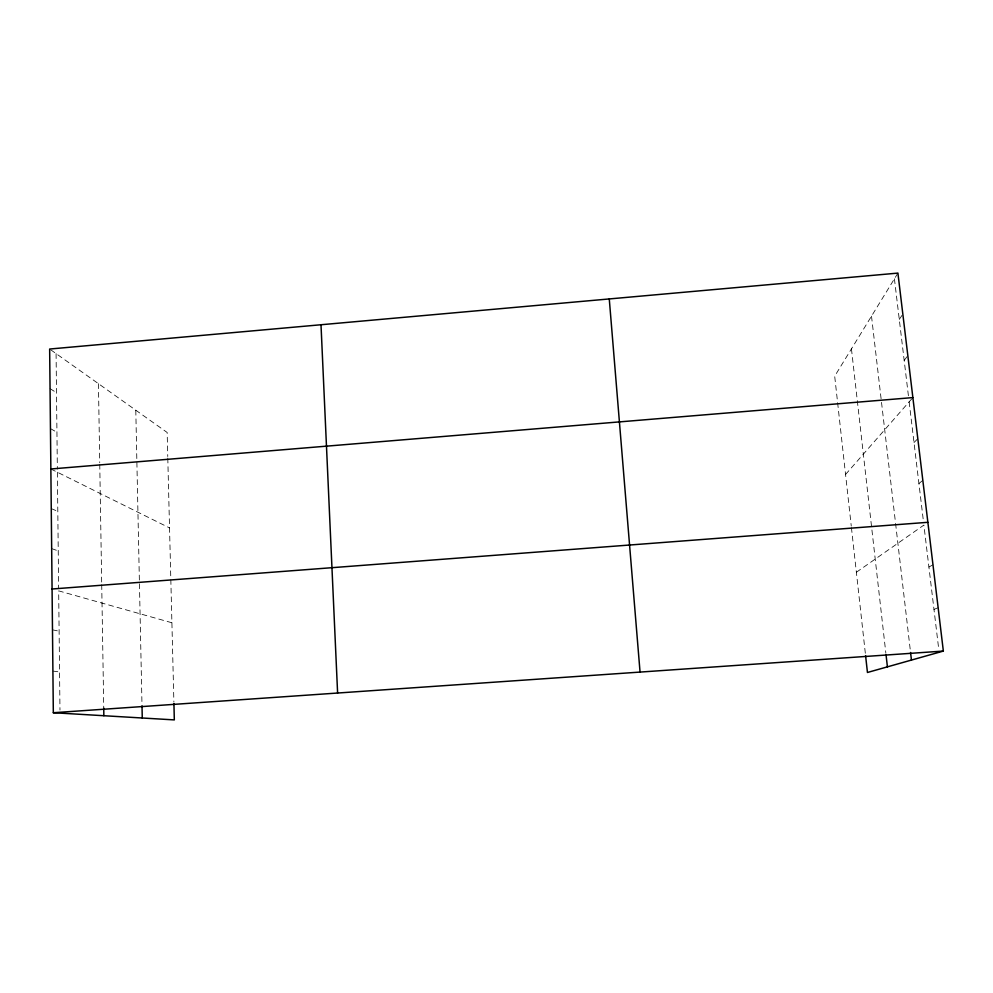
<?xml version="1.0" encoding="UTF-8"?>
<svg xmlns="http://www.w3.org/2000/svg" width="993" height="993" viewBox="0 0 993 993"><rect width="100%" height="100%" fill="white"/><g stroke="black" fill="none" stroke-linecap="round" stroke-linejoin="round"><path stroke-width="0.74" stroke-dasharray="4.96 3.72" d="M897.908 273.1L834.691 376.186L851.262 526.054M899.273 319.386L902.848 314.148M904.176 360.397L907.825 355.643M845.564 474.468L912.877 397.585M914.007 442.506L917.817 438.72M918.922 483.579L922.82 480.302M856.376 572.253L923.887 525.086L938.745 649.211M928.914 567.04L932.973 564.769M933.991 609.429L938.137 607.691M52.902 671.069L59.555 671.963M52.492 629.823L59.121 631.213M171.901 622.76L58.674 590.872L59.977 710.069M51.661 548.595L58.239 550.929M51.264 508.602L57.805 511.383M50.866 468.994L169.542 527.904M50.457 428.604L56.936 432.29M50.047 388.611L56.514 392.744M50.717 349.797L167.159 432.476L167.755 456.519M894.42 278.797L908.769 398.776M909.141 401.842L923.527 522.02M871.506 316.159L895.401 521.871M895.574 523.398L910.395 650.998M851.448 348.866L885.868 653.257M851.423 527.531L865.424 654.102M167.792 458.021L173.887 702.101M135.793 410.208L141.974 704.285M98.444 383.683L99.734 462.713M99.759 464.252L101.696 583.114M101.72 584.641L103.744 708.146M56.08 353.607L57.346 469.155M57.383 472.221L58.637 587.794"/><path stroke-width="1.49" d="M173.924 703.578L174.321 719.9L53.324 712.726L49.65 349.039L897.908 273.1L943.35 651.073L867.448 672.484L865.586 655.641M50.866 468.994L912.877 397.585M52.07 589.01L927.872 522.306M53.324 712.726L943.35 651.073M910.569 652.513L911.45 660.072M886.041 654.772L887.407 666.849M609.268 298.943L640.051 672.087M321 324.748L337.608 693.04M142.011 705.812L142.26 718.001M103.744 708.146L103.855 715.717"/></g></svg>
